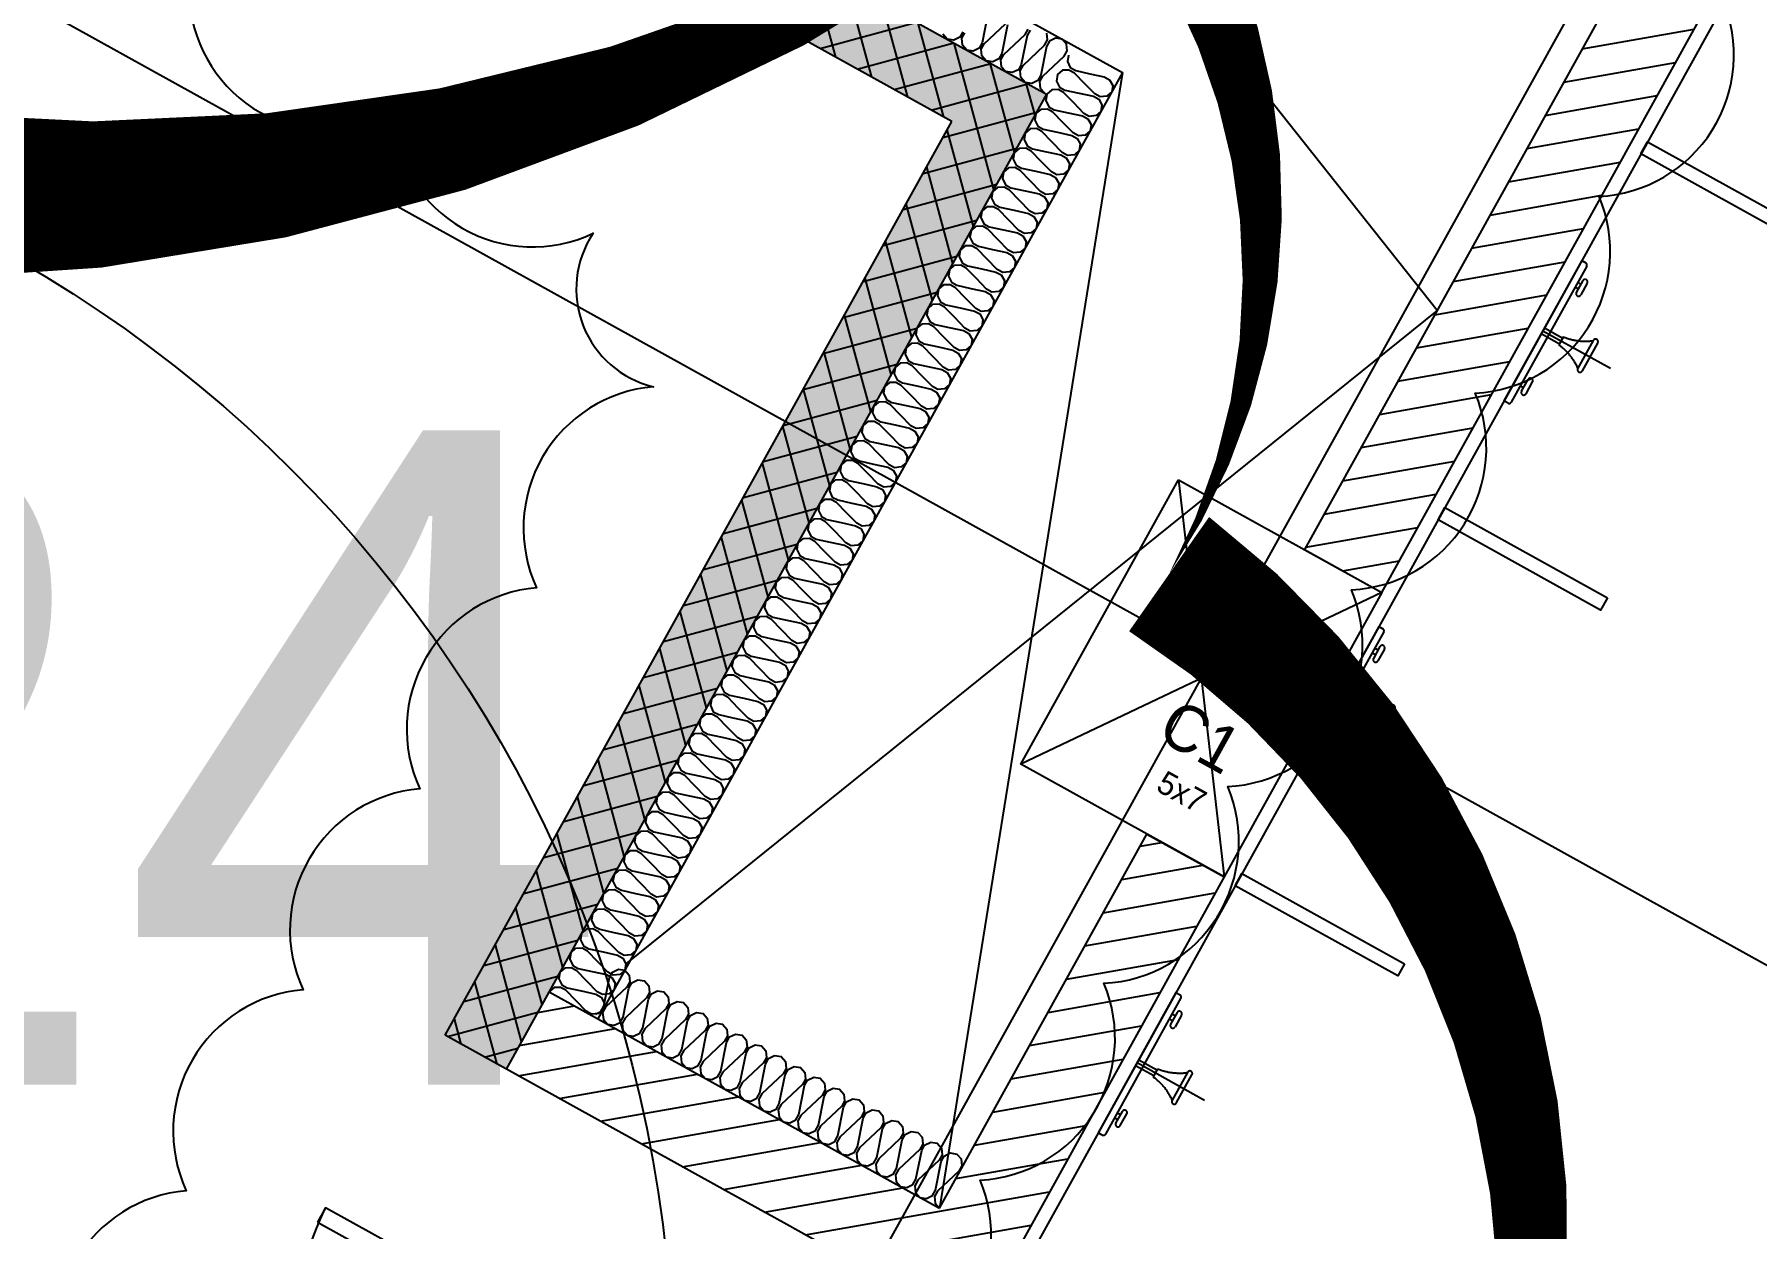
# Model space of a CAD drawing. Header units: millimetres. Extents: x -21000 to 567700, y 435000 to 850800.
# Drawn here: x 244096 to 247800, y 622309 to 624878 of the extents above; entities that cross this region are included whole.
import ezdxf
from ezdxf.enums import TextEntityAlignment as Align
from ezdxf.xclip import XClip

# ---------------------------------------------------------------- set-up
doc = ezdxf.new("R2010")
doc.units = ezdxf.units.MM
doc.header["$LTSCALE"] = 700
doc.header["$XCLIPFRAME"] = 2
for name, pattern in [('AB_Pbase$0$12$0$HIDDEN', [0.375, 0.25, -0.125]), ('AB_Pbase$0$HID', [2.3, 1.5, -0.8]), ('AB_Pbase$0$HIDDEN1', [0.375, 0.25, -0.125]), ('AB_Pbase$0$PHANTOM2', [1.25, 0.625, -0.125, 0.125, -0.125, 0.125, -0.125]), ('AB_Pbase$0$주차장기둥$0$CEN', [62, 60, -1, 0, -1]), ('HIDDEN', [9.525, 6.35, -3.175])]:
    doc.linetypes.add(name, pattern=pattern)
doc.layers.get('0').update_dxf_attribs({"color": 2})
doc.layers.get('Defpoints').update_dxf_attribs({"color": 171})
for name, color, linetype in [('AB_Pbase$0$01-F-사우나 시설', 6, 'AB_Pbase$0$12$0$HIDDEN'), ('AB_Pbase$0$DOOR', 4, 'Continuous'), ('AB_Pbase$0$ELE8', 8, 'Continuous'), ('AB_Pbase$0$FIN', 6, 'Continuous'), ('AB_Pbase$0$HAT-BR', 5, 'Continuous'), ('AB_Pbase$0$I-EWAI_FL_WALL', 3, 'Continuous'), ('AB_Pbase$0$INS', 8, 'Continuous'), ('AB_Pbase$0$void', 1, 'AB_Pbase$0$HID'), ('AB_Pbase$0$WAL', 3, 'Continuous'), ('AB_Pbase$0$경량벽체 세대창고 모듈', 4, 'HIDDEN'), ('AB_Pbase$0$주차장기둥$0$CEN_P', 244, 'AB_Pbase$0$주차장기둥$0$CEN'), ('SYM', 7, 'Continuous')]:
    doc.layers.add(name, color=color, linetype=linetype)
doc.layers.add('AB_Pbase$0$주차장기둥$0$DEFPOINT', color=247, linetype='Continuous', plot=False)
doc.styles.add('AB_Pbase$0$주차장기둥$0$맑은 고딕', font='')
doc.styles.add('돋움', font='malgun.ttf')
doc.styles.get('AB_Pbase$0$주차장기둥$0$맑은 고딕').set_extended_font_data('Dotum')

# ---------------------------------------------------------------- blocks, each defined once
blk = doc.blocks.new('AB_Pbase$0$WRE')
at = {"layer": 'AB_Pbase$0$01-F-사우나 시설', "color": 5, "linetype": 'AB_Pbase$0$HIDDEN1', "ltscale": 100}
for p, q in [((9430, 4911.3), (9430, 5246.3)), ((9435, 5251.3), (9445, 5251.3)), ((9445, 4906.3), (9445, 5251.3)), ((9411, 5214.8), (9411, 5185.8)), ((9422, 5214.8), (9422, 5185.8)), ((9422, 5206.3), (9430, 5206.3)), ((9422, 5194.3), (9430, 5194.3)), ((9329, 5112.8), (9329, 5044.8)), ((9340, 5044.8), (9340, 5112.8)), ((9400, 5068.8), (9400, 5088.8)), ((9445, 5085.8), (9400, 5085.8)), ((9445, 5071.8), (9400, 5071.8)), ((9411, 4942.8), (9411, 4971.8)), ((9422, 4942.8), (9422, 4971.8)), ((9422, 4963.3), (9430, 4963.3)), ((9422, 4951.3), (9430, 4951.3)), ((9445, 4906.3), (9435, 4906.3))]:
    blk.add_line(p, q, dxfattribs=at)
at = {"layer": 'AB_Pbase$0$01-F-사우나 시설', "color": 1, "linetype": 'AB_Pbase$0$PHANTOM2', "ltscale": 2}
blk.add_line((9445, 5078.8), (9279, 5078.8), dxfattribs=at)
at = {"layer": 'AB_Pbase$0$01-F-사우나 시설', "color": 5, "linetype": 'AB_Pbase$0$HIDDEN1', "ltscale": 100}
for centre, radius, start, end in [((9435, 5246.3), 5, 90, 180), ((9416.5, 5214.8), 5.5, 0, 180), ((9416.5, 5185.8), 5.5, 180, 0), ((9334.5, 5113.3), 5.52, 355.0231, 184.9769), ((9414.1, 5211.2), 123.2, 232.9889, 263.4083), ((9334.5, 5044.3), 5.52, 175.0231, 4.9769), ((9414.1, 4946.5), 123.2, 96.5917, 127.0111), ((9416.5, 4971.8), 5.5, 0, 180), ((9416.5, 4942.8), 5.5, 180, 0), ((9435, 4911.3), 5, 180, 270)]:
    blk.add_arc(centre, radius, start, end, dxfattribs=at)
blk = doc.blocks.new('AB_Pbase$0$주차장기둥$0$cen 2bl 지하')
at = {"layer": 'AB_Pbase$0$주차장기둥$0$CEN_P', "color": 5}
for p, q in [((-64185.7, 73136.9), (-64185.7, 259452.9)), ((-119385.7, 93183), (119274.2, 93183))]:
    blk.add_line(p, q, dxfattribs=at)
blk = doc.blocks.new('AB_Pbase$0$주차장기둥$0$p기둥 5x7')
blk.add_lwpolyline([(-250, 350), (250, 350), (250, -350), (-250, -350)], close=True)
at = {"layer": 'AB_Pbase$0$주차장기둥$0$DEFPOINT'}
for p, q in [((250, 350), (-250, -350)), ((-250, 350), (250, -350))]:
    blk.add_line(p, q, dxfattribs=at)
at = {"layer": 'AB_Pbase$0$주차장기둥$0$DEFPOINT', "color": 6, "style": 'AB_Pbase$0$주차장기둥$0$맑은 고딕'}
for s, height, p in [('C1', 100, (-24.4, -160.2)), ('5x7', 50, (28.8, -258.5))]:
    blk.add_text(s, height=height, rotation=0, dxfattribs=at).set_placement(p)
blk = doc.blocks.new('AB_Pbase$0$주차장기둥')
for name, p, rotation in [('AB_Pbase$0$주차장기둥$0$cen 2bl 지하', (36991.8, -11666.7), 1.99999810188403), ('AB_Pbase$0$주차장기둥$0$p기둥 5x7', (-30405.1, 79169.4), 1.999998101883921)]:
    blk.add_blockref(name, p, dxfattribs=dict(rotation=rotation))
blk = doc.blocks.new('AB_Pbase$0$C0DCB6AF0-flat-3_2000')
at = {"color": 4, "linetype": 'Continuous'}
for points in [[(-135.4, 1022), (-135.4, 51.4), (-170.6, 51.4), (-170.6, 1022)], [(1735.4, 1022), (1735.4, 51.4), (1770.6, 51.4), (1770.6, 1022)], [(-170.6, 15.5), (-150.1, 15.5), (-150.1, -48.6), (-200, -48.6), (-200, 51.4), (-170.6, 51.4)]]:
    blk.add_lwpolyline(points, close=True, dxfattribs=at)
blk.add_lwpolyline([(1750.1, 15.5), (1750.1, -48.6), (1800, -48.6), (1800, 51.4), (1770.6, 51.4), (1770.6, 15.5), (1750.1, 15.5), (1770.6, 15.5)], dxfattribs=at)
at = {"color": 1, "linetype": 'Continuous'}
for centre, start, end in [((-248.3, -26.2), 4.2354, 85.7635), ((1848.3, -26.2), 94.2376, 175.7658)]:
    blk.add_arc(centre, 1051.1, start, end, dxfattribs=at)
blk = doc.blocks.new('AB_Pbase')
at = {"layer": 'AB_Pbase$0$ELE8'}
h = blk.add_hatch(dxfattribs=at)
h.set_pattern_fill('NET', color=256, scale=20, angle=15.182184)
h.paths.add_polyline_path([(242568.3, 621077.2), (244588.7, 619957.3), (244661.4, 620088.5), (242509.8, 621281.1), (235027.7, 607783.1), (226424.5, 599184.4), (258210.1, 567381.9), (260268.4, 566241), (260341.1, 566372.2), (258301.3, 567502.9), (226636.7, 599184.4), (235148.7, 607691.9)])
h.paths.add_polyline_path([(247382.1, 630071), (247513.3, 629998.3), (244996.1, 625456.7), (246272.9, 624749), (245110.6, 622652.1), (244979.4, 622724.8), (246069, 624690.5), (244792, 625398.3)])
h.paths.add_polyline_path([(247988.2, 631164.3), (247876.7, 630963.1), (248007.8, 630890.4), (248119.4, 631091.6)])
h.paths.add_polyline_path([(255793.4, 631519.8), (255866.2, 631650.9), (250046.2, 634877.1), (248482.7, 632056.4), (248613.9, 631983.7), (250104.6, 634673.1)])
at = {"layer": 'AB_Pbase$0$HAT-BR'}
h = blk.add_hatch(dxfattribs=at)
h.set_pattern_fill('ANSI31', color=256, scale=20, angle=145)
h.paths.add_polyline_path([(235929.4, 604527.6), (236063.8, 604661.9), (238153, 602571.6), (240063.6, 606018.4), (240229.8, 605926.3), (238280.5, 602409.7), (237010.4, 601140.3), (237826.9, 600323.4), (237692.5, 600189.1), (236741.7, 601140.4), (238029, 602427)])
h.paths.add_polyline_path([(238632.8, 599517.1), (232550.1, 593437.5), (232684.4, 593303.2), (238767.1, 599382.7)])
h.paths.add_polyline_path([(239573, 598576.4), (244422.5, 593724.3), (238339.7, 587644.8), (238205.4, 587779.2), (244153.8, 593724.4), (239438.6, 598442)])
h.paths.add_polyline_path([(253366.3, 576146.8), (254890.9, 574621.3), (254756.5, 574487), (253231.9, 576012.5)], flags=17)
h.paths.add_polyline_path([(246954.3, 581883.1), (245525.6, 580455.2), (245391.3, 580589.5), (246820, 582017.5)])
h.paths.add_polyline_path([(247173.6, 582371), (252407.6, 587602.2), (252541.9, 587467.8), (247308, 582236.6)])
h.paths.add_polyline_path([(260580.1, 582120.7), (261142.4, 583135.1), (260976.2, 583227.2), (260414, 582212.8)], flags=17)
h.paths.add_polyline_path([(263886.9, 576046.1), (264234.4, 575698.5), (264194.3, 575658.4), (265114.4, 575148.5), (265206.5, 575314.6)])
edge = h.paths.add_edge_path()
edge.add_line((263638.9, 581842.7), (261303.6, 583137.2))
edge.add_line((261303.6, 583137.2), (261395.8, 583303.3))
edge.add_line((261395.8, 583303.3), (265930.7, 580789.6))
edge.add_line((265930.7, 580789.6), (269809.1, 587786.6))
edge.add_line((269809.1, 587786.6), (269975.3, 587694.4))
edge.add_line((269975.3, 587694.4), (266096.8, 580697.5))
edge.add_line((266096.8, 580697.5), (266534.1, 580455.1))
edge.add_line((266534.1, 580455.1), (266442, 580288.9))
edge.add_line((266442, 580288.9), (263805.1, 581750.6))
edge.add_line((263638.9, 581842.7), (262485.1, 579761.3))
edge.add_line((263805.1, 581750.6), (261405.4, 577421.6))
edge.add_line((262393, 579595.1), (259935.3, 580957.4))
edge.add_line((262485.1, 579761.3), (259861.3, 581215.7))
edge.add_line((262393, 579595.1), (261239.3, 577513.7))
edge.add_line((259861.3, 581215.7), (259168.1, 579965.2))
edge.add_line((259334.3, 579873.1), (259168.1, 579965.2))
edge.add_line((259935.3, 580957.4), (259334.3, 579873.1))
edge.add_line((261239.3, 577513.7), (258615.4, 578968.1))
edge.add_line((258615.4, 578968.1), (258523.3, 578802))
edge.add_line((258523.3, 578802), (263739.4, 575910.6))
edge.add_line((263739.4, 575910.6), (263879.2, 576050.4))
edge.add_line((263879.2, 576050.4), (261405.4, 577421.6))
edge = h.paths.add_edge_path()
edge.add_line((273761.7, 610263.5), (273411.9, 610457.4))
edge.add_line((273411.9, 610457.4), (273281, 610221.2))
edge.add_line((273281, 610221.2), (271837.9, 611021.2))
edge.add_line((271837.9, 611021.2), (270579.8, 608751.5))
edge.add_line((270579.8, 608751.5), (267899.1, 610237.5))
edge.add_line((267899.1, 610237.5), (268345.1, 611042.1))
edge.add_line((268345.1, 611042.1), (267907.8, 611284.5))
edge.add_line((267907.8, 611284.5), (267461.8, 610479.9))
edge.add_line((267461.8, 610479.9), (264676.1, 612024))
edge.add_line((264676.1, 612024), (266867.4, 615977.3))
edge.add_line((266867.4, 615977.3), (266701.3, 616069.4))
edge.add_line((266701.3, 616069.4), (265295.3, 613533))
edge.add_line((265295.3, 613533), (264945.5, 613726.9))
edge.add_line((264945.5, 613726.9), (264853.4, 613560.7))
edge.add_line((264853.4, 613560.7), (265203.2, 613366.8))
edge.add_line((265203.2, 613366.8), (264417.8, 611949.9))
edge.add_line((264417.8, 611949.9), (276229.5, 605402.6))
edge.add_line((276229.5, 605402.6), (278088.8, 608756.8))
edge.add_line((278088.8, 608756.8), (278565.5, 608492.5))
edge.add_line((278565.5, 608492.5), (278798.2, 608912.4))
edge.add_line((278798.2, 608912.4), (278719.4, 608956))
edge.add_line((278719.4, 608956), (278578.9, 608702.3))
edge.add_line((278578.9, 608702.3), (278093.4, 608971.4))
edge.add_line((278093.4, 608971.4), (278825.5, 610292.1))
edge.add_line((278825.5, 610292.1), (278746.8, 610335.7))
edge.add_line((278746.8, 610335.7), (278092.3, 609155))
edge.add_line((278092.3, 609155), (277414.5, 609530.7))
edge.add_line((277414.5, 609530.7), (277370.8, 609452))
edge.add_line((277370.8, 609452), (278048.7, 609076.3))
edge.add_line((278048.7, 609076.3), (276155.5, 605660.9))
edge.add_line((276155.5, 605660.9), (275027.2, 606286.3))
edge.add_line((275027.2, 606286.3), (275473.2, 607090.9))
edge.add_line((275473.2, 607090.9), (275394.5, 607134.6))
edge.add_line((275394.5, 607134.6), (274948.5, 606329.9))
edge.add_line((274948.5, 606329.9), (274668.6, 606485.1))
edge.add_line((274668.6, 606485.1), (275114.6, 607289.7))
edge.add_line((275114.6, 607289.7), (275035.9, 607333.3))
edge.add_line((275035.9, 607333.3), (274589.9, 606528.7))
edge.add_line((274589.9, 606528.7), (270746, 608659.4))
edge.add_line((270746, 608659.4), (271911.9, 610762.9))
edge.add_line((271911.9, 610762.9), (273538.7, 609861.1))
edge.add_line((273538.7, 609861.1), (273766.6, 610272.2))
h.paths.add_polyline_path([(249823.9, 630123.9), (248214.6, 631015.9), (248122.5, 630849.7), (249731.8, 629957.7)])
h.paths.add_polyline_path([(264448.6, 621462.8), (264706.6, 621319.7), (264798.7, 621485.9), (263959.1, 621951.3), (263866.9, 621785.1), (264282.4, 621554.9), (263271.6, 619731.3), (263437.7, 619639.2)])
h.paths.add_polyline_path([(269499.6, 619034.5), (268660, 619499.9), (268567.9, 619333.7), (269048.9, 619067.1), (267972.6, 617125.4), (268138.8, 617033.3), (269215.1, 618975), (269407.5, 618868.3)])
h.paths.add_polyline_path([(278950.9, 618872.1), (277573.4, 619635.6), (275440.2, 615787.3), (272265.3, 617547.2), (272173.2, 617381), (274499.7, 616091.4), (273527.6, 614337.8), (273693.8, 614245.7), (274665.9, 615999.3), (276004, 615257.5), (276166.4, 615550.5), (275676.7, 615822), (277647.4, 619377.4), (278858.8, 618705.9)])
h.paths.add_polyline_path([(271683.5, 616497.6), (271517.4, 616589.7), (270492, 614739.9), (270658.2, 614647.8)])
h.paths.add_polyline_path([(266121, 619581), (265095.6, 617731.2), (264929.4, 617823.3), (265954.8, 619673.1)])
h.paths.add_polyline_path([(264405.1, 617124.9), (264497.2, 617291.1), (264296.1, 617402.6), (264203.9, 617236.4)])
edge = h.paths.add_edge_path()
edge.add_line((261140, 623342.4), (261232.1, 623508.6))
edge.add_line((261232.1, 623508.6), (257484.4, 625586))
edge.add_line((257484.4, 625586), (257392.3, 625419.8))
edge.add_line((257392.3, 625419.8), (258756.7, 624663.5))
edge.add_line((258756.7, 624663.5), (257030.8, 621549.9))
edge.add_line((257030.8, 621549.9), (255666.4, 622306.2))
edge.add_line((255666.4, 622306.2), (255622.7, 622227.5))
edge.add_line((255622.7, 622227.5), (256987.1, 621471.2))
edge.add_line((256987.1, 621471.2), (256735, 621016.4))
edge.add_line((256735, 621016.4), (256813.8, 620972.7))
edge.add_line((256813.8, 620972.7), (258835.4, 624619.9))
edge.add_line((258835.4, 624619.9), (261140, 623342.4))
h.paths.add_polyline_path([(252295.3, 623557.4), (252251.7, 623478.7), (252800.5, 623174.5), (252844.1, 623253.2)], flags=17)
h.paths.add_polyline_path([(278024, 614023.5), (278741.6, 615317.9), (277798.7, 613617.1), (277877.5, 613573.4), (278119.7, 614010.5), (279335.4, 613336.6), (279379.1, 613415.3), (278163.4, 614089.2), (278820.3, 615274.3), (278741.6, 615317.9)])
h.paths.add_polyline_path([(276999.8, 611990.1), (277047.9, 611963.4), (276926.7, 611744.8), (276799.9, 611815.1), (277163.5, 612471), (277242.2, 612427.4)], flags=17)
h.paths.add_polyline_path([(275349.5, 612653.4), (275456.1, 612845.8), (275766.5, 612673.7), (275659.8, 612481.3)], flags=17)
h.paths.add_polyline_path([(274915.1, 612859.8), (274748.9, 612952), (274506.5, 612514.6), (274672.7, 612422.5)], flags=17)
h.paths.add_polyline_path([(279024.5, 610867.8), (280144.5, 612888.1), (280223.2, 612844.5), (279103.3, 610824.1)])
h.paths.add_polyline_path([(279601.8, 610547.8), (280721.7, 612568.2), (280800.4, 612524.5), (279680.5, 610504.2)])
edge = h.paths.add_edge_path()
edge.add_line((268115.9, 579441.1), (268710.6, 579111.4))
edge.add_line((268710.6, 579111.4), (268676.7, 579050.2))
edge.add_line((268676.7, 579050.2), (271436.1, 577520.6))
edge.add_line((271436.1, 577520.6), (271470, 577581.9))
edge.add_line((271470, 577581.9), (271528.2, 577686.8))
edge.add_line((271528.2, 577686.8), (268174.1, 579546.1))
edge.add_line((268174.1, 579546.1), (268115.9, 579441.1))
h.paths.add_polyline_path([(252546, 576288.4), (251117.3, 574860.5), (254615.6, 571360.4), (257807.1, 577118), (257640.9, 577210.2), (255736.8, 573775), (255682.7, 573829.2), (255548.3, 573694.9), (255641, 573602.1), (254521.2, 571582.1), (251315.3, 574789.7), (252680.4, 576154.1)])
h.paths.add_polyline_path([(254748.7, 622094.5), (254457.8, 621569.8), (254624, 621477.7), (254914.9, 622002.4)], flags=17)
h.paths.add_polyline_path([(260390.1, 620339.5), (260224, 620431.6), (261377.8, 622513.2), (261544, 622421.1)])
h.paths.add_polyline_path([(246694.2, 601788.4), (244262.8, 603136.2), (244354.9, 603302.4), (246786.3, 601954.6)])
h.paths.add_polyline_path([(264513.8, 616681.6), (263362.4, 614604.4), (263948.4, 614279.6), (263856.3, 614113.4), (262500.6, 614864.9), (262592.7, 615031.1), (263196.2, 614696.5), (264347.6, 616773.8)])
h.paths.add_polyline_path([(251505.8, 616203), (251413.7, 616036.9), (267384.3, 607184.2), (267476.4, 607350.4)])
h.paths.add_polyline_path([(271057.7, 605148), (274188.8, 603412.4), (272429, 600237.5), (270189.9, 601478.7), (270097.8, 601312.5), (274624, 598803.6), (274716.1, 598969.8), (272595.1, 600145.4), (274355, 603320.3), (277464.3, 601596.8), (270405.5, 588862.3), (265870.5, 591376.1), (265778.4, 591209.9), (270479.5, 588604), (277722.6, 601670.9), (271149.8, 605314.2)])
h.paths.add_polyline_path([(255481.8, 630440.5), (255389.7, 630274.4), (255792, 630051.4), (254296.4, 627353.1), (254375.1, 627309.5), (255870.8, 630007.7), (258726.4, 628424.8), (257230.8, 625726.6), (257396.9, 625634.5), (258984.7, 628498.9)])
h.paths.add_polyline_path([(252754.7, 624571.9), (253714.6, 626303.6), (253793.4, 626260), (252833.4, 624528.2)])
h.paths.add_polyline_path([(271454, 617733.9), (271546.1, 617900.1), (271143.9, 618123.1), (271051.8, 617956.9)])
h.paths.add_polyline_path([(274129.6, 612597.8), (274173.2, 612676.5), (272975, 613340.7), (272679.2, 612807.2), (272845.4, 612715.1), (273097.5, 613169.9)], flags=17)
h.paths.add_polyline_path([(261119, 615848), (261285.2, 615755.9), (262691.1, 618292.3), (262525, 618384.4)])
h.paths.add_polyline_path([(261302.7, 615746.2), (261210.6, 615580), (261503.6, 615417.6), (261595.7, 615583.7)], flags=17)
h.paths.add_polyline_path([(260779.6, 615235.7), (260945.8, 615143.6), (260407.7, 614172.8), (247559.5, 621294.6), (247428.3, 621367.4), (245110.6, 622652.1), (245202.7, 622818.3), (246042.3, 622352.9), (246488.4, 623157.5), (246654.5, 623065.4), (246208.5, 622260.8), (248062.7, 621233), (249400.8, 623646.9), (248952.5, 623895.4), (248996.2, 623974.1), (249984.5, 623426.3), (249940.9, 623347.5), (249479.5, 623603.3), (248141.4, 621189.3), (250017.5, 620149.4), (251359.6, 622570.7), (250948.5, 622798.5), (250988.1, 622869.9), (251939.3, 622342.7), (251895.6, 622264), (251434.3, 622519.7), (250096.2, 620105.8), (252811.9, 618600.4), (253257.9, 619405.1), (253336.6, 619361.5), (252890.6, 618556.8), (253257.9, 618353.2), (254159.7, 619980), (253792.3, 620183.6), (253676, 619973.7), (253597.3, 620017.3), (253905.1, 620572.7), (254071.3, 620480.6), (253971.9, 620301.3), (254627.9, 619937.7), (254535.8, 619771.5), (254238.4, 619936.4), (253336.7, 618309.6), (254613.6, 617601.7), (255607.5, 619394.7), (255773.6, 619302.6), (254779.8, 617509.6), (260333.6, 614431.1)])
h.paths.add_polyline_path([(251257.3, 624727.3), (251091.2, 624819.4), (250887.5, 624452.1), (248071, 626013.3), (247978.9, 625847.1), (247979.1, 625847), (246827.7, 623769.8), (246993.9, 623677.6), (248145.3, 625754.9), (251552, 623866.5), (251644.1, 624032.7), (251053.7, 624359.9)])
h.paths.add_polyline_path([(239278.8, 608614.4), (239444.9, 608522.3), (239503.1, 608627.2), (240058.5, 608319.4), (240150.6, 608485.5), (239595.2, 608793.4), (239937, 609410), (239416.6, 609698.5), (239373, 609619.7), (239727.2, 609423.4)], flags=17)
h.paths.add_polyline_path([(249096, 617321.6), (249188.1, 617487.8), (246328.1, 619073.1), (246196.9, 619145.8), (244727.6, 619960.3), (244635.4, 619794.1)])
h.paths.add_polyline_path([(244912.1, 609773.6), (245004.2, 609939.8), (238523.3, 613532.3), (235245.5, 607619), (234042, 606416.1), (235434.6, 605022.7), (235569, 605157.1), (234240, 606486.8), (235318, 607564.2), (236122.2, 609014.9), (238706.7, 607582.3), (238270.4, 606795.2), (238991.9, 606395.2), (239084, 606561.4), (238528.6, 606869.2), (239047.4, 607805.1), (238881.2, 607897.2), (238798.8, 607748.5), (238357.1, 607993.3), (239086.7, 609309.6), (239008, 609353.3), (238278.4, 608037), (236214.3, 609181.1), (238509.9, 613322.4), (242795.5, 610946.9), (241038.1, 607776.4), (241204.2, 607684.3), (242961.7, 610854.8)])
h.paths.add_polyline_path([(254770.9, 631457.8), (254937, 631365.6), (255145.7, 631742.1), (254979.5, 631834.2)])
h.paths.add_polyline_path([(254539.5, 630648.5), (254373.3, 630740.6), (254143, 630325.1), (253548.3, 630654.8), (253504.7, 630576.1), (254099.4, 630246.4), (253042.5, 628339.7), (251765.6, 629047.6), (252822.5, 630954.2), (252848.7, 630939.7), (252892.3, 631018.4), (252787.4, 631076.6), (251686.9, 629091.2), (250436.1, 629784.5), (250344, 629618.3), (251594.7, 628925), (250494.2, 626939.6), (250599.2, 626881.5), (250642.8, 626960.2), (250616.6, 626974.7), (251673.5, 628881.4), (252950.4, 628173.6), (251893.5, 626266.9), (251298.8, 626596.6), (251255.1, 626517.9), (251849.9, 626188.2), (251488.7, 625536.6), (251654.9, 625444.5)])
at = {"layer": 'AB_Pbase$0$경량벽체 세대창고 모듈'}
h = blk.add_hatch(dxfattribs=at)
h.set_pattern_fill('격자1', color=256)
h.set_pattern_definition([(360, (0, 0), (0, 1), []), (90, (0, 0), (-1, -1e-16), [])])
h.paths.add_polyline_path([(242568.3, 621077.2), (242641, 621208.4), (242509.8, 621281.1), (235027.7, 607783.1), (226424.5, 599184.4), (258210.1, 567381.9), (260268.4, 566241), (260341.1, 566372.2), (258301.3, 567502.9), (226636.7, 599184.4), (235148.7, 607691.9)])
h.paths.add_polyline_path([(247382.1, 630071), (247513.3, 629998.3), (244996.1, 625456.7), (246272.9, 624749), (245110.6, 622652.1), (244979.4, 622724.8), (246069, 624690.5), (244792, 625398.3)])
h.paths.add_polyline_path([(247988.2, 631164.3), (247876.7, 630963.1), (248007.8, 630890.4), (248119.4, 631091.6)])
h.paths.add_polyline_path([(255793.4, 631519.8), (255866.2, 631650.9), (250046.2, 634877.1), (248482.7, 632056.4), (248613.9, 631983.7), (250104.6, 634673.1)])
at = {"layer": 'AB_Pbase$0$FIN'}
for p, q in [((248157, 625714.1), (246249.3, 622272.5)), ((245159.1, 625503.6), (246436, 624795.8)), ((246436, 624795.8), (245307.6, 622760.1))]:
    blk.add_line(p, q, dxfattribs=at)
at = {"layer": 'AB_Pbase$0$I-EWAI_FL_WALL', "color": 7}
for points in [[(247915.4, 624453.1), (247900.9, 624426.9), (247551, 624620.8), (247565.5, 624647)], [(247479.1, 623666), (247464.5, 623639.7), (247114.7, 623833.6), (247129.2, 623859.9)], [(247042.7, 622878.8), (247028.2, 622852.6), (246678.3, 623046.5), (246692.9, 623072.7)]]:
    blk.add_lwpolyline(points, close=True, dxfattribs=at)
at = {"layer": 'AB_Pbase$0$INS'}
for points in [[(246268.9, 624751.2), (246259.7, 624761.8), (246258.1, 624776.4), (246264.5, 624788), (246310.4, 624831.1), (246316.8, 624842.7), (246315.3, 624857.2), (246306.1, 624867.8), (246292.2, 624870), (246279, 624863.6), (246272.6, 624852.1), (246260.3, 624790.3), (246253.9, 624778.7), (246240.8, 624772.3), (246226.9, 624774.5), (246217.7, 624785.1), (246216.2, 624799.7), (246222.6, 624811.2), (246268.4, 624854.4), (246274.8, 624865.9), (246273.3, 624880.5)], [(246237.1, 624886.9), (246230.7, 624875.3), (246218.4, 624813.5), (246212, 624802), (246198.8, 624795.6), (246184.9, 624797.8), (246175.7, 624808.4), (246174.2, 624822.9), (246180.6, 624834.5), (246226.5, 624877.7), (246232.9, 624889.2)], [(246188.7, 624898.6), (246176.4, 624836.8), (246170, 624825.3), (246156.8, 624818.9), (246142.9, 624821.1), (246133.7, 624831.6), (246132.2, 624846.2), (246138.6, 624857.8), (246184.5, 624900.9)], [(246146.7, 624921.9), (246134.4, 624860.1), (246128, 624848.5), (246114.8, 624842.1), (246101, 624844.3), (246091.7, 624854.9), (246090.2, 624869.5), (246096.6, 624881)], [(246092.4, 624883.4), (246086, 624871.8), (246072.9, 624865.4), (246059, 624867.6), (246049.8, 624878.2)], [(245302.6, 622770.5), (245313.7, 622776), (245320.1, 622787.5), (245332.4, 622849.3), (245338.8, 622860.8), (245352, 622867.3), (245365.8, 622865.1), (245375, 622854.5), (245376.6, 622839.9), (245370.2, 622828.4), (245324.3, 622785.2), (245317.9, 622773.6), (245319.4, 622759.1), (245328.6, 622748.5), (245342.5, 622746.3), (245355.7, 622752.7), (245362.1, 622764.2), (245374.4, 622826), (245380.8, 622837.6), (245393.9, 622844), (245407.8, 622841.8), (245417, 622831.2), (245418.6, 622816.6), (245412.2, 622805.1), (245366.3, 622761.9), (245359.9, 622750.4), (245361.4, 622735.8), (245370.6, 622725.2), (245384.5, 622723), (245397.7, 622729.4), (245404.1, 622741), (245416.4, 622802.8), (245422.8, 622814.3), (245435.9, 622820.7), (245449.8, 622818.5), (245459, 622807.9), (245460.5, 622793.4), (245454.1, 622781.8), (245408.3, 622738.6), (245401.9, 622727.1), (245403.4, 622712.5), (245412.6, 622701.9), (245426.5, 622699.7), (245439.6, 622706.2), (245446, 622717.7), (245458.3, 622779.5), (245464.7, 622791), (245477.9, 622797.5), (245491.8, 622795.3), (245501, 622784.7), (245502.5, 622770.1), (245496.1, 622758.5), (245450.2, 622715.4), (245443.8, 622703.8), (245445.4, 622689.3), (245454.6, 622678.7), (245468.5, 622676.5), (245481.6, 622682.9), (245488, 622694.4), (245500.3, 622756.2), (245506.7, 622767.8), (245519.9, 622774.2), (245533.8, 622772), (245543, 622761.4), (245544.5, 622746.8), (245538.1, 622735.3), (245492.2, 622692.1), (245485.8, 622680.6), (245487.3, 622666), (245496.6, 622655.4), (245510.4, 622653.2), (245523.6, 622659.6), (245530, 622671.2), (245542.3, 622732.9), (245548.7, 622744.5), (245561.9, 622750.9), (245575.7, 622748.7), (245585, 622738.1), (245586.5, 622723.5), (245580.1, 622712), (245534.2, 622668.8), (245527.8, 622657.3), (245529.3, 622642.7), (245538.5, 622632.1), (245552.4, 622629.9), (245565.6, 622636.3), (245572, 622647.9), (245584.3, 622709.7), (245590.7, 622721.2), (245603.8, 622727.6), (245617.7, 622725.4), (245626.9, 622714.8), (245628.5, 622700.3), (245622.1, 622688.7), (245576.2, 622645.6), (245569.8, 622634), (245571.3, 622619.4), (245580.5, 622608.9), (245594.4, 622606.6), (245607.6, 622613.1), (245614, 622624.6), (245626.3, 622686.4), (245632.7, 622697.9), (245645.8, 622704.4), (245659.7, 622702.2), (245668.9, 622691.6), (245670.4, 622677), (245664, 622665.5), (245618.2, 622622.3), (245611.8, 622610.7), (245613.3, 622596.2), (245622.5, 622585.6), (245636.4, 622583.4), (245649.5, 622589.8), (245655.9, 622601.3), (245668.2, 622663.1), (245674.6, 622674.7), (245687.8, 622681.1), (245701.7, 622678.9), (245710.9, 622668.3), (245712.4, 622653.7), (245706, 622642.2), (245660.1, 622599), (245653.7, 622587.5), (245655.3, 622572.9), (245664.5, 622562.3), (245678.4, 622560.1), (245691.5, 622566.5), (245697.9, 622578.1), (245710.2, 622639.9), (245716.6, 622651.4), (245729.8, 622657.8), (245743.7, 622655.6), (245752.9, 622645), (245754.4, 622630.5), (245748, 622618.9), (245702.1, 622575.7), (245695.7, 622564.2), (245697.3, 622549.6), (245706.5, 622539), (245720.3, 622536.8), (245733.5, 622543.3), (245739.9, 622554.8), (245752.2, 622616.6), (245758.6, 622628.1), (245771.8, 622634.6), (245785.6, 622632.4), (245794.9, 622621.8), (245796.4, 622607.2), (245790, 622595.6), (245744.1, 622552.5), (245737.7, 622540.9), (245739.2, 622526.4), (245748.5, 622515.8), (245762.3, 622513.6), (245775.5, 622520), (245781.9, 622531.5), (245794.2, 622593.3), (245800.6, 622604.9), (245813.8, 622611.3), (245827.6, 622609.1), (245836.8, 622598.5), (245838.4, 622583.9), (245832, 622572.4), (245786.1, 622529.2), (245779.7, 622517.7), (245781.2, 622503.1), (245790.4, 622492.5), (245804.3, 622490.3), (245817.5, 622496.7), (245823.9, 622508.3), (245836.2, 622570), (245842.6, 622581.6), (245855.7, 622588), (245869.6, 622585.8), (245878.8, 622575.2), (245880.4, 622560.6), (245874, 622549.1), (245828.1, 622505.9), (245821.7, 622494.4), (245823.2, 622479.8), (245832.4, 622469.2), (245846.3, 622467), (245859.5, 622473.4), (245865.9, 622485), (245878.2, 622546.8), (245884.6, 622558.3), (245897.7, 622564.7), (245911.6, 622562.5), (245920.8, 622551.9), (245922.3, 622537.4), (245915.9, 622525.8), (245870.1, 622482.7), (245863.7, 622471.1), (245865.2, 622456.6), (245874.4, 622446), (245888.3, 622443.8), (245901.4, 622450.2), (245907.8, 622461.7), (245920.1, 622523.5), (245926.5, 622535.1), (245939.7, 622541.5), (245953.6, 622539.3), (245962.8, 622528.7), (245964.3, 622514.1), (245957.9, 622502.6), (245912, 622459.4), (245905.6, 622447.8), (245907.2, 622433.3), (245916.4, 622422.7), (245930.3, 622420.5), (245943.4, 622426.9), (245949.8, 622438.4), (245962.1, 622500.2), (245968.5, 622511.8), (245981.7, 622518.2), (245995.6, 622516), (246004.8, 622505.4), (246006.3, 622490.8), (245999.9, 622479.3), (245954, 622436.1), (245947.6, 622424.6), (245949.1, 622410), (245958.4, 622399.4), (245972.2, 622397.2), (245985.4, 622403.6), (245991.8, 622415.2), (246004.1, 622477), (246010.5, 622488.5), (246023.7, 622494.9), (246037.5, 622492.7), (246046.8, 622482.1), (246048.3, 622467.6), (246041.9, 622456), (245996, 622412.9), (245989.6, 622401.3), (245991.1, 622386.7), (246000.3, 622376.1), (246014.2, 622373.9), (246027.4, 622380.4), (246033.8, 622391.9), (246046.1, 622453.7), (246052.5, 622465.2), (246065.6, 622471.7), (246079.5, 622469.5), (246088.7, 622458.9), (246090.3, 622444.3), (246083.9, 622432.7), (246038, 622389.6), (246031.6, 622378), (246033.1, 622363.5), (246042.3, 622352.9)]]:
    blk.add_lwpolyline(points, dxfattribs=at)
at = {"layer": 'AB_Pbase$0$INS', "elevation": 0}
blk.add_lwpolyline([(246319.6, 624833.4), (246317.4, 624819.6), (246323.8, 624806.4), (246335.4, 624800), (246366, 624793.3), (246396.6, 624786.7), (246408.1, 624780.3), (246415.1, 624768.2), (246412.9, 624754.3), (246402.3, 624745.1), (246387.8, 624743.5), (246376.2, 624749.9), (246354.4, 624772.4), (246332.5, 624794.8), (246320.9, 624801.2), (246307, 624800.7), (246296.4, 624791.5), (246294.2, 624777.6), (246300.6, 624764.4), (246312.1, 624758), (246342.7, 624751.4), (246373.3, 624744.7), (246384.9, 624738.3), (246391.9, 624726.2), (246389.7, 624712.3), (246379.1, 624703.1), (246364.5, 624701.6), (246353, 624708), (246331.1, 624730.4), (246309.2, 624752.8), (246297.7, 624759.2), (246283.7, 624758.7), (246273.1, 624749.5), (246270.9, 624735.6), (246277.3, 624722.4), (246288.9, 624716), (246319.5, 624709.4), (246350.1, 624702.7), (246361.6, 624696.3), (246368.6, 624684.2), (246366.4, 624670.3), (246355.8, 624661.1), (246341.2, 624659.6), (246329.7, 624666), (246307.8, 624688.4), (246285.9, 624710.8), (246274.4, 624717.2), (246260.4, 624716.7), (246249.8, 624707.5), (246247.6, 624693.6), (246254, 624680.5), (246265.6, 624674.1), (246296.2, 624667.4), (246326.8, 624660.7), (246338.3, 624654.3), (246345.3, 624642.2), (246343.1, 624628.3), (246332.5, 624619.1), (246318, 624617.6), (246306.4, 624624), (246284.6, 624646.4), (246262.7, 624668.8), (246251.1, 624675.2), (246237.1, 624674.7), (246226.5, 624665.5), (246224.3, 624651.6), (246230.8, 624638.5), (246242.3, 624632.1), (246272.9, 624625.4), (246303.5, 624618.7), (246315.1, 624612.3), (246322.1, 624600.2), (246319.9, 624586.4), (246309.3, 624577.1), (246294.7, 624575.6), (246283.2, 624582), (246261.3, 624604.4), (246239.4, 624626.8), (246227.9, 624633.2), (246213.9, 624632.8), (246203.3, 624623.5), (246201.1, 624609.7), (246207.5, 624596.5), (246219, 624590.1), (246249.6, 624583.4), (246280.2, 624576.8), (246291.8, 624570.4), (246298.8, 624558.2), (246296.6, 624544.4), (246286, 624535.2), (246271.4, 624533.6), (246259.9, 624540), (246238, 624562.4), (246216.1, 624584.9), (246204.6, 624591.3), (246190.6, 624590.8), (246180, 624581.6), (246177.8, 624567.7), (246184.2, 624554.5), (246195.8, 624548.1), (246226.4, 624541.4), (246257, 624534.8), (246268.5, 624528.4), (246275.5, 624516.3), (246273.3, 624502.4), (246262.7, 624493.2), (246248.2, 624491.6), (246236.6, 624498), (246214.7, 624520.5), (246192.9, 624542.9), (246181.3, 624549.3), (246167.3, 624548.8), (246156.7, 624539.6), (246154.5, 624525.7), (246161, 624512.5), (246172.5, 624506.1), (246203.1, 624499.5), (246233.7, 624492.8), (246245.3, 624486.4), (246252.3, 624474.3), (246250.1, 624460.4), (246239.5, 624451.2), (246224.9, 624449.7), (246213.3, 624456.1), (246191.5, 624478.5), (246169.6, 624500.9), (246158.1, 624507.3), (246144.1, 624506.8), (246133.5, 624497.6), (246131.3, 624483.7), (246137.7, 624470.6), (246149.2, 624464.2), (246179.8, 624457.5), (246210.4, 624450.8), (246222, 624444.4), (246229, 624432.3), (246226.8, 624418.4), (246216.2, 624409.2), (246201.6, 624407.7), (246190.1, 624414.1), (246168.2, 624436.5), (246146.3, 624458.9), (246134.8, 624465.3), (246120.8, 624464.8), (246110.2, 624455.6), (246108, 624441.7), (246114.4, 624428.6), (246126, 624422.2), (246156.6, 624415.5), (246187.2, 624408.8), (246198.7, 624402.4), (246205.7, 624390.3), (246203.5, 624376.4), (246192.9, 624367.2), (246178.4, 624365.7), (246166.8, 624372.1), (246144.9, 624394.5), (246123.1, 624416.9), (246111.5, 624423.3), (246097.5, 624422.8), (246086.9, 624413.6), (246084.7, 624399.8), (246091.2, 624386.6), (246102.7, 624380.2), (246133.3, 624373.5), (246163.9, 624366.8), (246175.4, 624360.4), (246182.5, 624348.3), (246180.3, 624334.5), (246169.7, 624325.2), (246155.1, 624323.7), (246143.5, 624330.1), (246121.7, 624352.5), (246099.8, 624374.9), (246088.2, 624381.3), (246074.3, 624380.9), (246063.7, 624371.6), (246061.5, 624357.8), (246067.9, 624344.6), (246079.4, 624338.2), (246110, 624331.5), (246140.6, 624324.9), (246152.2, 624318.5), (246159.2, 624306.3), (246157, 624292.5), (246146.4, 624283.3), (246131.8, 624281.7), (246120.3, 624288.1), (246098.4, 624310.5), (246076.5, 624333), (246065, 624339.4), (246051, 624338.9), (246040.4, 624329.7), (246038.2, 624315.8), (246044.6, 624302.6), (246056.2, 624296.2), (246086.8, 624289.6), (246117.4, 624282.9), (246128.9, 624276.5), (246135.9, 624264.4), (246133.7, 624250.5), (246123.1, 624241.3), (246108.5, 624239.7), (246097, 624246.1), (246075.1, 624268.6), (246053.2, 624291), (246041.7, 624297.4), (246027.7, 624296.9), (246017.1, 624287.7), (246014.9, 624273.8), (246021.3, 624260.6), (246032.9, 624254.2), (246063.5, 624247.6), (246094.1, 624240.9), (246105.6, 624234.5), (246112.6, 624222.4), (246110.4, 624208.5), (246099.8, 624199.3), (246085.3, 624197.8), (246073.7, 624204.2), (246051.9, 624226.6), (246030, 624249), (246018.4, 624255.4), (246004.4, 624254.9), (245993.9, 624245.7), (245991.6, 624231.8), (245998.1, 624218.7), (246009.6, 624212.3), (246040.2, 624205.6), (246070.8, 624198.9), (246082.4, 624192.5), (246089.4, 624180.4), (246087.2, 624166.5), (246076.6, 624157.3), (246062, 624155.8), (246050.5, 624162.2), (246028.6, 624184.6), (246006.7, 624207), (245995.2, 624213.4), (245981.2, 624212.9), (245970.6, 624203.7), (245968.4, 624189.8), (245974.8, 624176.7), (245986.3, 624170.3), (246017, 624163.6), (246047.6, 624156.9), (246059.1, 624150.5), (246066.1, 624138.4), (246063.9, 624124.5), (246053.3, 624115.3), (246038.7, 624113.8), (246027.2, 624120.2), (246005.3, 624142.6), (245983.4, 624165), (245971.9, 624171.4), (245957.9, 624170.9), (245947.3, 624161.7), (245945.1, 624147.9), (245951.5, 624134.7), (245963.1, 624128.3), (245993.7, 624121.6), (246024.3, 624115), (246035.8, 624108.6), (246042.8, 624096.4), (246040.6, 624082.6), (246030, 624073.3), (246015.5, 624071.8), (246003.9, 624078.2), (245982, 624100.6), (245960.2, 624123), (245948.6, 624129.4), (245934.6, 624129), (245924, 624119.7), (245921.8, 624105.9), (245928.3, 624092.7), (245939.8, 624086.3), (245970.4, 624079.6), (246001, 624073), (246012.6, 624066.6), (246019.6, 624054.5), (246017.4, 624040.6), (246006.8, 624031.4), (245992.2, 624029.8), (245980.7, 624036.2), (245958.8, 624058.6), (245936.9, 624081.1), (245925.4, 624087.5), (245911.4, 624087), (245900.8, 624077.8), (245898.6, 624063.9), (245905, 624050.7), (245916.5, 624044.3), (245947.1, 624037.7), (245977.7, 624031), (245989.3, 624024.6), (245996.3, 624012.5), (245994.1, 623998.6), (245983.5, 623989.4), (245968.9, 623987.9), (245957.4, 623994.3), (245935.5, 624016.7), (245913.6, 624039.1), (245902.1, 624045.5), (245888.1, 624045), (245877.5, 624035.8), (245875.3, 624021.9), (245881.7, 624008.7), (245893.3, 624002.3), (245923.9, 623995.7), (245954.5, 623989), (245966, 623982.6), (245973, 623970.5), (245970.8, 623956.6), (245960.2, 623947.4), (245945.7, 623945.9), (245934.1, 623952.3), (245912.2, 623974.7), (245890.4, 623997.1), (245878.8, 624003.5), (245864.8, 624003), (245854.2, 623993.8), (245852, 623979.9), (245858.5, 623966.8), (245870, 623960.4), (245900.6, 623953.7), (245931.2, 623947), (245942.7, 623940.6), (245949.8, 623928.5), (245947.6, 623914.6), (245937, 623905.4), (245922.4, 623903.9), (245910.8, 623910.3), (245889, 623932.7), (245867.1, 623955.1), (245855.5, 623961.5), (245841.6, 623961), (245831, 623951.8), (245828.8, 623937.9), (245835.2, 623924.8), (245846.7, 623918.4), (245877.3, 623911.7), (245907.9, 623905), (245919.5, 623898.6), (245926.5, 623886.5), (245924.3, 623872.7), (245913.7, 623863.4), (245899.1, 623861.9), (245887.6, 623868.3), (245865.7, 623890.7), (245843.8, 623913.1), (245832.3, 623919.5), (245818.3, 623919.1), (245807.7, 623909.8), (245805.5, 623896), (245811.9, 623882.8), (245823.5, 623876.4), (245854.1, 623869.7), (245884.7, 623863.1), (245896.2, 623856.7), (245903.2, 623844.5), (245901, 623830.7), (245890.4, 623821.5), (245875.8, 623819.9), (245864.3, 623826.3), (245842.4, 623848.7), (245820.6, 623871.2), (245809, 623877.6), (245795, 623877.1), (245784.4, 623867.9), (245782.2, 623854), (245788.6, 623840.8), (245800.2, 623834.4), (245830.8, 623827.7), (245861.4, 623821.1), (245872.9, 623814.7), (245879.9, 623802.6), (245877.7, 623788.7), (245867.1, 623779.5), (245852.6, 623777.9), (245841, 623784.3), (245819.2, 623806.8), (245797.3, 623829.2), (245785.7, 623835.6), (245771.8, 623835.1), (245761.2, 623825.9), (245759, 623812), (245765.4, 623798.8), (245776.9, 623792.4), (245807.5, 623785.8), (245838.1, 623779.1), (245849.7, 623772.7), (245856.7, 623760.6), (245854.5, 623746.7), (245843.9, 623737.5), (245829.3, 623736), (245817.8, 623742.4), (245795.9, 623764.8), (245774, 623787.2), (245762.5, 623793.6), (245748.5, 623793.1), (245737.9, 623783.9), (245735.7, 623770), (245742.1, 623756.9), (245753.7, 623750.5), (245784.3, 623743.8), (245814.9, 623737.1), (245826.4, 623730.7), (245833.4, 623718.6), (245831.2, 623704.7), (245820.6, 623695.5), (245806, 623694), (245794.5, 623700.4), (245772.6, 623722.8), (245750.7, 623745.2), (245739.2, 623751.6), (245725.2, 623751.1), (245714.6, 623741.9), (245712.4, 623728), (245718.8, 623714.9), (245730.4, 623708.5), (245761, 623701.8), (245791.6, 623695.1), (245803.1, 623688.7), (245810.1, 623676.6), (245807.9, 623662.7), (245797.3, 623653.5), (245782.8, 623652), (245771.2, 623658.4), (245749.3, 623680.8), (245727.5, 623703.2), (245715.9, 623709.6), (245701.9, 623709.1), (245691.3, 623699.9), (245689.1, 623686.1), (245695.6, 623672.9), (245707.1, 623666.5), (245737.7, 623659.8), (245768.3, 623653.1), (245779.9, 623646.7), (245786.9, 623634.6), (245784.7, 623620.8), (245774.1, 623611.5), (245759.5, 623610), (245748, 623616.4), (245726.1, 623638.8), (245704.2, 623661.2), (245692.7, 623667.6), (245678.7, 623667.2), (245668.1, 623657.9), (245665.9, 623644.1), (245672.3, 623630.9), (245683.8, 623624.5), (245714.4, 623617.8), (245745, 623611.2), (245756.6, 623604.8), (245763.6, 623592.6), (245761.4, 623578.8), (245750.8, 623569.6), (245736.2, 623568), (245724.7, 623574.4), (245702.8, 623596.8), (245680.9, 623619.3), (245669.4, 623625.7), (245655.4, 623625.2), (245644.8, 623616), (245642.6, 623602.1), (245649, 623588.9), (245660.6, 623582.5), (245691.2, 623575.9), (245721.8, 623569.2), (245733.3, 623562.8), (245740.3, 623550.7), (245738.1, 623536.8), (245727.5, 623527.6), (245713, 623526), (245701.4, 623532.4), (245679.5, 623554.9), (245657.7, 623577.3), (245646.1, 623583.7), (245632.1, 623583.2), (245621.5, 623574), (245619.3, 623560.1), (245625.8, 623546.9), (245637.3, 623540.5), (245667.9, 623533.9), (245698.5, 623527.2), (245710.1, 623520.8), (245717.1, 623508.7), (245714.9, 623494.8), (245704.3, 623485.6), (245689.7, 623484.1), (245678.1, 623490.5), (245656.3, 623512.9), (245634.4, 623535.3), (245622.8, 623541.7), (245608.9, 623541.2), (245598.3, 623532), (245596.1, 623518.1), (245602.5, 623505), (245614, 623498.6), (245644.6, 623491.9), (245675.2, 623485.2), (245686.8, 623478.8), (245693.8, 623466.7), (245691.6, 623452.8), (245681, 623443.6), (245666.4, 623442.1), (245654.9, 623448.5), (245633, 623470.9), (245611.1, 623493.3), (245599.6, 623499.7), (245585.6, 623499.2), (245575, 623490), (245572.8, 623476.1), (245579.2, 623463), (245590.8, 623456.6), (245621.4, 623449.9), (245652, 623443.2), (245663.5, 623436.8), (245670.5, 623424.7), (245668.3, 623410.8), (245657.7, 623401.6), (245643.2, 623400.1), (245631.6, 623406.5), (245609.7, 623428.9), (245587.9, 623451.3), (245576.3, 623457.7), (245562.3, 623457.2), (245551.7, 623448), (245549.5, 623434.2), (245555.9, 623421), (245567.5, 623414.6), (245598.1, 623407.9), (245628.7, 623401.3), (245640.2, 623394.9), (245647.2, 623382.7), (245645, 623368.9), (245634.5, 623359.6), (245619.9, 623358.1), (245608.3, 623364.5), (245586.5, 623386.9), (245564.6, 623409.3), (245553, 623415.7), (245539.1, 623415.3), (245528.5, 623406), (245526.3, 623392.2), (245532.7, 623379), (245544.2, 623372.6), (245574.8, 623365.9), (245605.4, 623359.3), (245617, 623352.9), (245624, 623340.8), (245621.8, 623326.9), (245611.2, 623317.7), (245596.6, 623316.1), (245585.1, 623322.5), (245563.2, 623344.9), (245541.3, 623367.4), (245529.8, 623373.8), (245515.8, 623373.3), (245505.2, 623364.1), (245503, 623350.2), (245509.4, 623337), (245521, 623330.6), (245551.6, 623324), (245582.2, 623317.3), (245593.7, 623310.9), (245600.7, 623298.8), (245598.5, 623284.9), (245587.9, 623275.7), (245573.3, 623274.2), (245561.8, 623280.6), (245539.9, 623303), (245518, 623325.4), (245506.5, 623331.8), (245492.5, 623331.3), (245481.9, 623322.1), (245479.7, 623308.2), (245486.1, 623295), (245497.7, 623288.6), (245528.3, 623282), (245558.9, 623275.3), (245570.4, 623268.9), (245577.4, 623256.8), (245575.2, 623242.9), (245564.6, 623233.7), (245550.1, 623232.2), (245538.5, 623238.6), (245516.7, 623261), (245494.8, 623283.4), (245483.2, 623289.8), (245469.2, 623289.3), (245458.6, 623280.1), (245456.4, 623266.2), (245462.9, 623253.1), (245474.4, 623246.7), (245505, 623240), (245535.6, 623233.3), (245547.2, 623226.9), (245554.2, 623214.8), (245552, 623200.9), (245541.4, 623191.7), (245526.8, 623190.2), (245515.3, 623196.6), (245493.4, 623219), (245471.5, 623241.4), (245460, 623247.8), (245446, 623247.3), (245435.4, 623238.1), (245433.2, 623224.2), (245439.6, 623211.1), (245451.1, 623204.7), (245481.7, 623198), (245512.4, 623191.3), (245523.9, 623184.9), (245530.9, 623172.8), (245528.7, 623159), (245518.1, 623149.7), (245503.5, 623148.2), (245492, 623154.6), (245470.1, 623177), (245448.2, 623199.4), (245436.7, 623205.8), (245422.7, 623205.4), (245412.1, 623196.1), (245409.9, 623182.3), (245416.3, 623169.1), (245427.9, 623162.7), (245458.5, 623156), (245489.1, 623149.4), (245500.6, 623143), (245507.6, 623130.8), (245505.4, 623117), (245494.8, 623107.8), (245480.3, 623106.2), (245468.7, 623112.6), (245446.8, 623135), (245425, 623157.5), (245413.4, 623163.9), (245399.4, 623163.4), (245388.8, 623154.2), (245386.6, 623140.3), (245393.1, 623127.1), (245404.6, 623120.7), (245435.2, 623114), (245465.8, 623107.4), (245477.4, 623101), (245484.4, 623088.9), (245482.2, 623075), (245471.6, 623065.8), (245457, 623064.2), (245445.4, 623070.6), (245423.6, 623093.1), (245401.7, 623115.5), (245390.2, 623121.9), (245376.2, 623121.4), (245365.6, 623112.2), (245363.4, 623098.3), (245369.8, 623085.1), (245381.3, 623078.7), (245411.9, 623072.1), (245442.5, 623065.4), (245454.1, 623059), (245461.1, 623046.9), (245458.9, 623033), (245448.3, 623023.8), (245433.7, 623022.3), (245422.2, 623028.7), (245400.3, 623051.1), (245378.4, 623073.5), (245366.9, 623079.9), (245352.9, 623079.4), (245342.3, 623070.2), (245340.1, 623056.3), (245346.5, 623043.2), (245358.1, 623036.8), (245388.7, 623030.1), (245419.3, 623023.4), (245430.8, 623017), (245437.8, 623004.9), (245435.6, 622991), (245425, 622981.8), (245410.5, 622980.3), (245398.9, 622986.7), (245377, 623009.1), (245355.2, 623031.5), (245343.6, 623037.9), (245329.6, 623037.4), (245319, 623028.2), (245316.8, 623014.3), (245323.3, 623001.2), (245334.8, 622994.8), (245365.4, 622988.1), (245396, 622981.4), (245407.5, 622975), (245414.6, 622962.9), (245412.4, 622949), (245401.8, 622939.8), (245387.2, 622938.3), (245375.6, 622944.7), (245353.8, 622967.1), (245331.9, 622989.5), (245320.3, 622995.9), (245306.4, 622995.4), (245295.8, 622986.2), (245293.6, 622972.4), (245300, 622959.2), (245311.5, 622952.8), (245342.1, 622946.1), (245372.7, 622939.4), (245384.3, 622933), (245391.3, 622920.9), (245389.1, 622907.1), (245378.5, 622897.8), (245363.9, 622896.3), (245352.4, 622902.7), (245330.5, 622925.1), (245308.6, 622947.5), (245297.1, 622953.9), (245283.1, 622953.5), (245272.5, 622944.2), (245270.3, 622930.4), (245276.7, 622917.2), (245288.3, 622910.8), (245318.9, 622904.1), (245349.5, 622897.5), (245361, 622891.1), (245368, 622878.9), (245365.8, 622865.1), (245355.2, 622855.9), (245340.6, 622854.3), (245329.1, 622860.7), (245307.2, 622883.1), (245285.3, 622905.6), (245273.8, 622912), (245259.8, 622911.5), (245249.2, 622902.3), (245247, 622888.4), (245253.4, 622875.2), (245265, 622868.8), (245295.6, 622862.2), (245326.2, 622855.5), (245337.7, 622849.1), (245344.7, 622837), (245342.5, 622823.1), (245331.9, 622813.9), (245317.4, 622812.3), (245305.8, 622818.7), (245284, 622841.2), (245262.1, 622863.6), (245250.5, 622870), (245236.5, 622869.5), (245226, 622860.3), (245223.8, 622846.4), (245230.2, 622833.2), (245241.7, 622826.8), (245272.3, 622820.2), (245302.9, 622813.5), (245314.5, 622807.1), (245321.5, 622795), (245319.3, 622781.1), (245308.7, 622771.9), (245294.1, 622770.4), (245282.6, 622776.8), (245260.7, 622799.2), (245238.8, 622821.6), (245227.3, 622828), (245213.3, 622827.5), (245202.7, 622818.3)], dxfattribs=at)
at = {"layer": 'AB_Pbase$0$void', "ltscale": 1500}
for p, q in [((247112.8, 624284.1), (245565.1, 626236.1)), ((246436, 624795.8), (246042.3, 622352.9)), ((247112.8, 624284.1), (245368, 622878.9))]:
    blk.add_line(p, q, dxfattribs=at)
at = {"layer": 'AB_Pbase$0$WAL'}
for p, q in [((246993.9, 623677.6), (248145.3, 625754.9)), ((244995.9, 625456.8), (246272.9, 624749)), ((247765.8, 625462.1), (246827.7, 623769.8)), ((246069, 624690.5), (244792, 625398.3)), ((246272.9, 624749), (245110.6, 622652.1)), ((244979.4, 622724.8), (246069, 624690.5)), ((246827.7, 623769.8), (246993.9, 623677.6)), ((246042.3, 622352.9), (246488.4, 623157.5)), ((246488.4, 623157.5), (246654.5, 623065.4)), ((246654.5, 623065.4), (246208.5, 622260.8)), ((245202.7, 622818.3), (246042.3, 622352.9)), ((245582.9, 622390.3), (244979.4, 622724.8)), ((245714.1, 622317.6), (245582.9, 622390.3)), ((245582.9, 622390.3), (245582.9, 622390.3)), ((247668.6, 621234.2), (245714.1, 622317.6)), ((245714.1, 622317.6), (245714.1, 622317.6))]:
    blk.add_line(p, q, dxfattribs=at)
at = {"rotation": 329.0000000345588}
blk.add_blockref('AB_Pbase$0$주차장기둥', (231892.5, 539971.5), dxfattribs=at)
at = {"layer": 'AB_Pbase$0$01-F-사우나 시설', "linetype": 'AB_Pbase$0$PHANTOM2', "rotation": 150.9999979380434}
for p in [(258063.2, 624103.4, 0), (257626.8, 623316.2), (257190.5, 622529, 0)]:
    blk.add_blockref('AB_Pbase$0$WRE', p, dxfattribs=at)
at = {"layer": 'AB_Pbase$0$DOOR', "xscale": -0.9999999999999989, "rotation": 60.99999603102023}
blk.add_blockref('AB_Pbase$0$C0DCB6AF0-flat-3_2000', (245532.8, 621709.2, 0), dxfattribs=at)

msp = doc.modelspace()

# ---------------------------------------------------------------- block references
ref = msp.add_blockref('AB_Pbase', (0, 0))
XClip(ref).set_block_clipping_path([(-0.000000015, 445500.0000000148), (493845.7187941075, 839949.3912975936)])

# ---------------------------------------------------------------- next in the draw order: linework, layer by layer
at = {"layer": 'Defpoints', "color": 30, "true_color": 0xf26722}
msp.add_lwpolyline([(239351.7, 633572.2, 0, 900, -0.520567), (241238.7, 637173, 0, 900, -0.520567), (241238.7, 637173, 0, 900, -0.520567), (245012.6, 638844.8, 0, 900, -0.520567), (245012.6, 638844.8, 0, 900, -0.520567), (248786.6, 638887.6, 0, 900, -0.520567), (248786.6, 638887.6, 0, 900, -0.520567), (251145.3, 635801.2, 0, 900, -0.520567), (251145.3, 635801.2, 0, 900, -0.520567), (250759.3, 631943.3, 0, 900, -0.520567), (250759.3, 631943.3, 0, 900, -0.520567), (249001, 628599.7, 0, 900, -0.520567), (249001, 628599.7, 0, 900, -0.520567), (246685.2, 625556.2, 0, 900, -0.520567), (246685.2, 625556.2, 0, 900, -0.520567), (240252.3, 627056.5, 0, 900, -0.520567), (240252.3, 627056.5, 0, 900, -0.520567), (239351.7, 633572.2, 0, 0, 0)], format="xyseb", dxfattribs=at)
at = {"layer": 'Defpoints'}
for points in [[(245863.5, 621990.3, 0.520567), (246129.8, 622413.5, 0.520567), (246396.1, 622836.7, 0.520567), (246662.3, 623259.9, 0.520567), (246928.6, 623683.1, 0.520567), (247194.8, 624106.3, 0.520567), (247461.1, 624529.5, 0.520567), (247727.3, 624952.8, 0.520567), (247673.5, 625371.1, 0.520567), (247394.6, 625786.1, 0.520567), (247115.7, 626201.2, 0.520567), (246977.4, 626628.3, 0.520567), (247181.2, 627084.9, 0.520567)], [(245218.4, 627052.3, 0.520567), (244986.2, 626609.5, 0.520567), (244754, 626166.7, 0.520567), (244521.8, 625723.8, 0.520567), (244289.6, 625281, 0.520567), (244429.3, 624946.8, 0.520567), (244863.3, 624698.4, 0.520567), (245297.2, 624450, 0.520567), (245426.9, 624119.9, 0.520567), (245175.8, 623687.6, 0.520567), (244924.7, 623255.2, 0.520567), (244673.5, 622822.9, 0.520567), (244422.4, 622390.5, 0.520567), (244171.2, 621958.2, 0.520567)]]:
    msp.add_lwpolyline(points, format="xyb", dxfattribs=at)
at = {"layer": 'Defpoints', "elevation": 0}
msp.add_lwpolyline([(239394.3, 618859, 0, 300, 0.520567), (242394.3, 618859, 0, 300, 0.520567), (245394.3, 618859, 0, 300, 0.520567), (246536.3, 620717, 0, 300, 0.520567), (246536.3, 623717, 0, 300, 0.520567), (245612.5, 625793.1, 0, 300, 0.520567), (242612.5, 625793.1, 0, 300, 0.520567), (239612.5, 625793.1, 0, 300, 0.520567), (239394.3, 623011.2, 0, 300, 0.520567)], format="xyseb", close=True, dxfattribs=at)
at = {"layer": 'SYM'}
msp.add_circle((242669.7, 621960.9, 0), 2800, dxfattribs=at)

# ---------------------------------------------------------------- next in the draw order: texts
at = {"layer": 'SYM', "color": 3, "style": '돋움'}
msp.add_text('23X24', height=1400, dxfattribs=at).set_placement((242703.1, 623318.5, 0), align=Align.MIDDLE)

doc.saveas('drawing.dxf')
